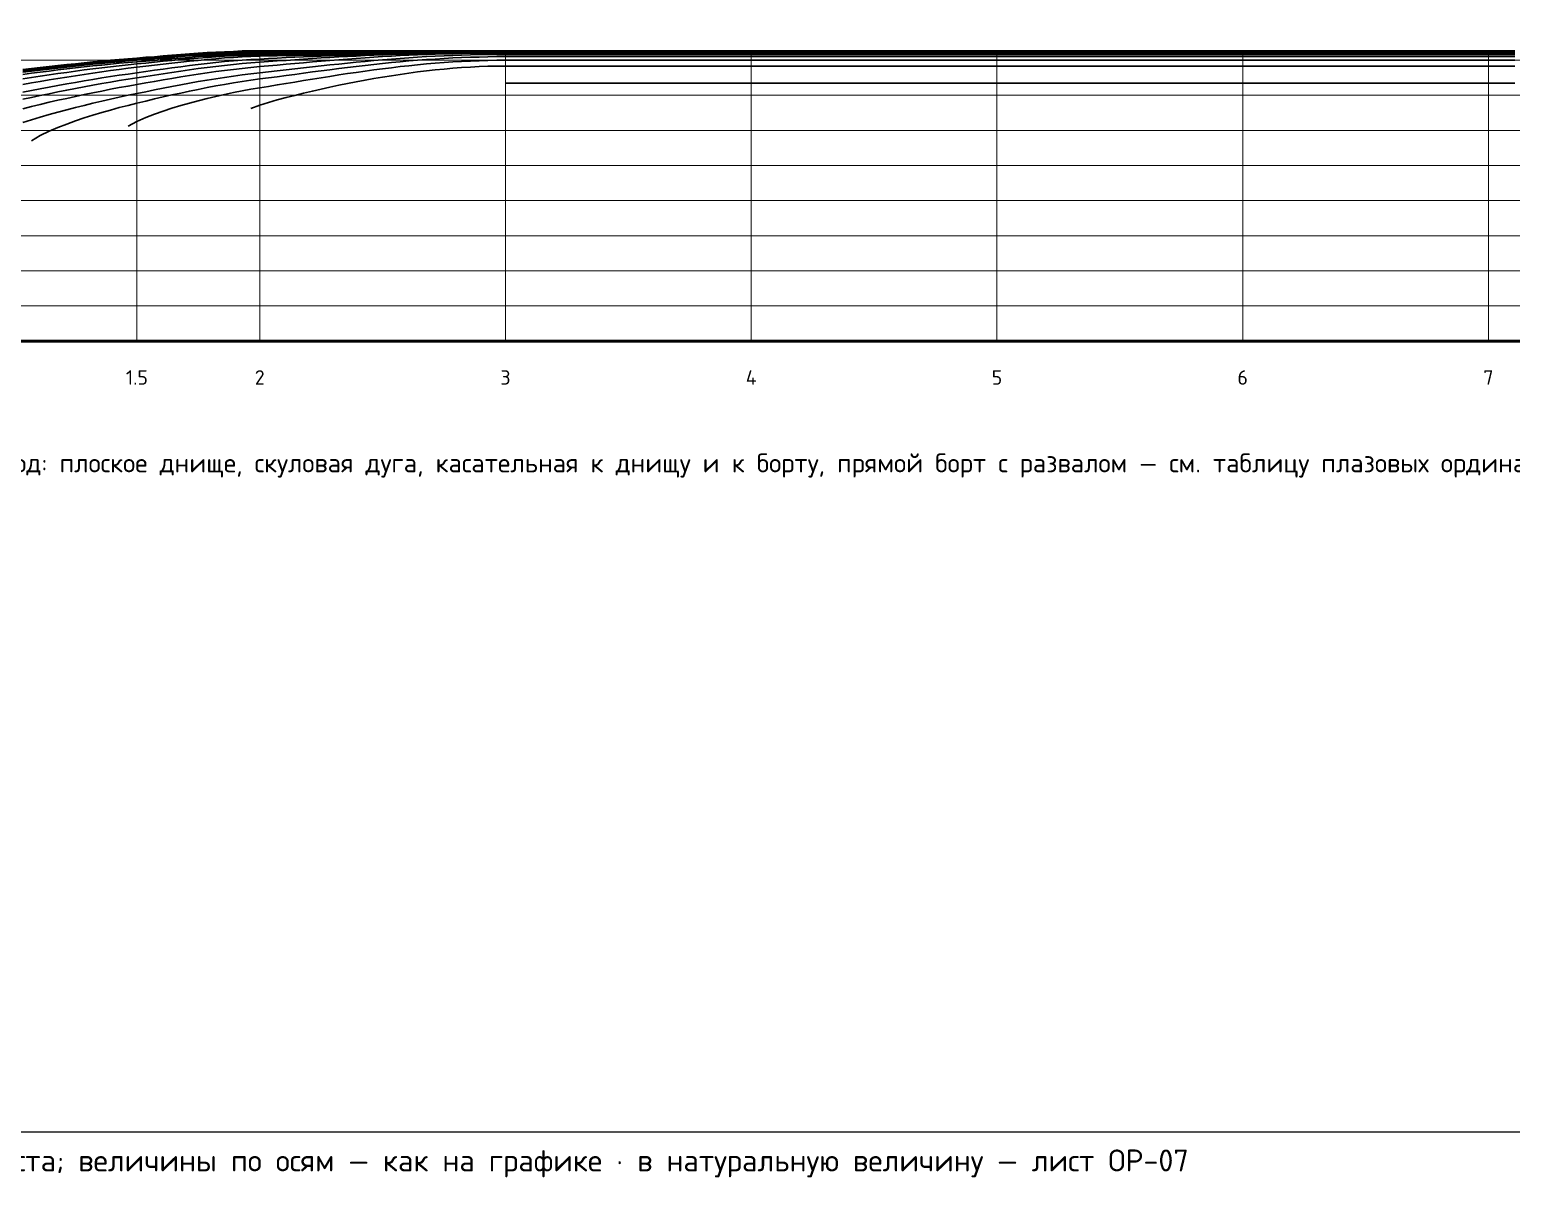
# Model space of a CAD drawing. Header units: millimetres. Extents: x 0 to 899, y -5 to 244.
# Drawn here: x 166.2 to 335.3, y -5.2 to 125.8 of the extents above; entities that cross this region are included whole.
import ezdxf
from ezdxf.enums import TextEntityAlignment as Align

# ---------------------------------------------------------------- set-up
doc = ezdxf.new("R2010")
doc.units = ezdxf.units.MM
for name, color, linetype in [('00_РАМКА', 7, 'Continuous'), ('01_ЛИНИИ', 7, 'Continuous'), ('04_ТЕКСТ', 7, 'Continuous')]:
    doc.layers.add(name, color=color, linetype=linetype)
doc.styles.add('ГОСТ', font='isocpeur.ttf')

msp = doc.modelspace()

# ---------------------------------------------------------------- linework, layer by layer
at = {"layer": '00_РАМКА'}
msp.add_lwpolyline([(0, 0), (899.16, 0), (899.16, 243.84), (0, 243.84)], close=True, dxfattribs=at)
at = {"layer": '01_ЛИНИИ', "color": 253, "lineweight": 13, "true_color": 0x9aa4b4}
for points in [[(136.42, 122.3), (697.11, 122.3)], [(136.42, 118.3), (697.11, 118.3)], [(136.42, 114.29), (697.11, 114.29)], [(136.42, 110.29), (697.11, 110.29)], [(136.42, 106.28), (697.11, 106.28)], [(136.42, 102.28), (697.11, 102.28)], [(136.42, 98.27), (697.11, 98.27)], [(136.42, 94.27), (697.11, 94.27)]]:
    msp.add_lwpolyline(points, dxfattribs=at)
at = {"layer": '01_ЛИНИИ', "color": 146, "lineweight": 30, "true_color": 0x1c5c8a}
for points in [[(165.46, 121.16), (166.46, 121.27), (167.46, 121.39), (168.46, 121.5), (169.46, 121.61), (170.47, 121.72), (171.47, 121.83), (172.47, 121.94), (173.47, 122.04), (174.47, 122.13), (175.47, 122.23), (176.47, 122.32), (177.47, 122.4), (178.48, 122.48), (179.48, 122.56), (180.48, 122.63), (181.48, 122.72), (182.48, 122.8), (183.48, 122.87), (184.48, 122.95), (185.48, 123.02), (186.49, 123.09), (187.49, 123.15), (188.49, 123.2), (189.49, 123.24), (190.49, 123.28), (191.49, 123.3), (192.49, 123.3), (193.49, 123.3), (194.5, 123.3), (195.5, 123.3), (196.5, 123.3), (197.5, 123.3), (198.5, 123.3), (199.5, 123.3), (200.5, 123.3), (201.5, 123.3), (202.5, 123.3), (203.51, 123.3), (204.51, 123.3), (205.51, 123.3), (206.51, 123.3), (207.51, 123.3), (208.51, 123.3), (209.51, 123.3), (210.51, 123.3), (211.52, 123.3), (212.52, 123.3), (213.52, 123.3), (214.52, 123.3), (215.52, 123.3), (216.52, 123.3), (217.52, 123.3), (218.52, 123.3), (219.53, 123.3), (220.53, 123.3), (221.53, 123.3), (222.53, 123.3), (223.53, 123.3), (224.53, 123.3), (225.53, 123.3), (226.53, 123.3), (227.54, 123.3), (228.54, 123.3), (229.54, 123.3), (230.54, 123.3), (231.54, 123.3), (232.54, 123.3), (233.54, 123.3), (234.54, 123.3), (235.55, 123.3), (236.55, 123.3), (237.55, 123.3), (238.55, 123.3), (239.55, 123.3), (240.55, 123.3), (241.55, 123.3), (242.55, 123.3), (243.55, 123.3), (244.56, 123.3), (245.56, 123.3), (246.56, 123.3), (247.56, 123.3), (248.56, 123.3), (249.56, 123.3), (250.56, 123.3), (251.56, 123.3), (252.57, 123.3), (253.57, 123.3), (254.57, 123.3), (255.57, 123.3), (256.57, 123.3), (257.57, 123.3), (258.57, 123.3), (259.57, 123.3), (260.58, 123.3), (261.58, 123.3), (262.58, 123.3), (263.58, 123.3), (264.58, 123.3), (265.58, 123.3), (266.58, 123.3), (267.58, 123.3), (268.59, 123.3), (269.59, 123.3), (270.59, 123.3), (271.59, 123.3), (272.59, 123.3), (273.59, 123.3), (274.59, 123.3), (275.59, 123.3), (276.6, 123.3), (277.6, 123.3), (278.6, 123.3), (279.6, 123.3), (280.6, 123.3), (281.6, 123.3), (282.6, 123.3), (283.6, 123.3), (284.6, 123.3), (285.61, 123.3), (286.61, 123.3), (287.61, 123.3), (288.61, 123.3), (289.61, 123.3), (290.61, 123.3), (291.61, 123.3), (292.61, 123.3), (293.62, 123.3), (294.62, 123.3), (295.62, 123.3), (296.62, 123.3), (297.62, 123.3), (298.62, 123.3), (299.62, 123.3), (300.62, 123.3), (301.63, 123.3), (302.63, 123.3), (303.63, 123.3), (304.63, 123.3), (305.63, 123.3), (306.63, 123.3), (307.63, 123.3), (308.63, 123.3), (309.64, 123.3), (310.64, 123.3), (311.64, 123.3), (312.64, 123.3), (313.64, 123.3), (314.64, 123.3), (315.64, 123.3), (316.64, 123.3), (317.65, 123.3), (318.65, 123.3), (319.65, 123.3), (320.65, 123.3), (321.65, 123.3), (322.65, 123.3), (323.65, 123.3), (324.65, 123.3), (325.65, 123.3), (326.66, 123.3), (327.66, 123.3), (328.66, 123.3), (329.66, 123.3), (330.66, 123.3), (331.66, 123.3), (332.66, 123.3), (333.66, 123.3), (334.67, 123.3), (335.67, 123.3)], [(165.46, 120.94), (166.46, 121.05), (167.46, 121.17), (168.46, 121.29), (169.46, 121.4), (170.47, 121.52), (171.47, 121.63), (172.47, 121.74), (173.47, 121.84), (174.47, 121.94), (175.47, 122.04), (176.47, 122.13), (177.47, 122.22), (178.48, 122.3), (179.48, 122.38), (180.48, 122.46), (181.48, 122.54), (182.48, 122.63), (183.48, 122.71), (184.48, 122.79), (185.48, 122.86), (186.49, 122.93), (187.49, 123), (188.49, 123.05), (189.49, 123.1), (190.49, 123.13), (191.49, 123.16), (192.49, 123.17), (193.49, 123.17), (194.5, 123.18), (195.5, 123.18), (196.5, 123.18), (197.5, 123.19), (198.5, 123.19), (199.5, 123.2), (200.5, 123.2), (201.5, 123.21), (202.5, 123.21), (203.51, 123.22), (204.51, 123.22), (205.51, 123.23), (206.51, 123.23), (207.51, 123.24), (208.51, 123.24), (209.51, 123.24), (210.51, 123.25), (211.52, 123.25), (212.52, 123.26), (213.52, 123.26), (214.52, 123.26), (215.52, 123.26), (216.52, 123.27), (217.52, 123.27), (218.52, 123.27), (219.53, 123.27), (220.53, 123.27), (221.53, 123.27), (222.53, 123.27), (223.53, 123.27), (224.53, 123.27), (225.53, 123.27), (226.53, 123.27), (227.54, 123.27), (228.54, 123.27), (229.54, 123.27), (230.54, 123.27), (231.54, 123.27), (232.54, 123.27), (233.54, 123.27), (234.54, 123.27), (235.55, 123.27), (236.55, 123.27), (237.55, 123.27), (238.55, 123.27), (239.55, 123.27), (240.55, 123.27), (241.55, 123.27), (242.55, 123.27), (243.55, 123.27), (244.56, 123.27), (245.56, 123.27), (246.56, 123.27), (247.56, 123.27), (248.56, 123.27), (249.56, 123.27), (250.56, 123.27), (251.56, 123.27), (252.57, 123.27), (253.57, 123.27), (254.57, 123.27), (255.57, 123.27), (256.57, 123.27), (257.57, 123.27), (258.57, 123.27), (259.57, 123.27), (260.58, 123.27), (261.58, 123.27), (262.58, 123.27), (263.58, 123.27), (264.58, 123.27), (265.58, 123.27), (266.58, 123.27), (267.58, 123.27), (268.59, 123.27), (269.59, 123.27), (270.59, 123.27), (271.59, 123.27), (272.59, 123.27), (273.59, 123.27), (274.59, 123.27), (275.59, 123.27), (276.6, 123.27), (277.6, 123.27), (278.6, 123.27), (279.6, 123.27), (280.6, 123.27), (281.6, 123.27), (282.6, 123.27), (283.6, 123.27), (284.6, 123.27), (285.61, 123.27), (286.61, 123.27), (287.61, 123.27), (288.61, 123.27), (289.61, 123.27), (290.61, 123.27), (291.61, 123.27), (292.61, 123.27), (293.62, 123.27), (294.62, 123.27), (295.62, 123.27), (296.62, 123.27), (297.62, 123.27), (298.62, 123.27), (299.62, 123.27), (300.62, 123.27), (301.63, 123.27), (302.63, 123.27), (303.63, 123.27), (304.63, 123.27), (305.63, 123.27), (306.63, 123.27), (307.63, 123.27), (308.63, 123.27), (309.64, 123.27), (310.64, 123.27), (311.64, 123.27), (312.64, 123.27), (313.64, 123.27), (314.64, 123.27), (315.64, 123.27), (316.64, 123.27), (317.65, 123.27), (318.65, 123.27), (319.65, 123.27), (320.65, 123.27), (321.65, 123.27), (322.65, 123.27), (323.65, 123.27), (324.65, 123.27), (325.65, 123.27), (326.66, 123.27), (327.66, 123.27), (328.66, 123.27), (329.66, 123.27), (330.66, 123.27), (331.66, 123.27), (332.66, 123.27), (333.66, 123.27), (334.67, 123.27), (335.67, 123.27)], [(165.46, 120.69), (166.46, 120.82), (167.46, 120.95), (168.46, 121.07), (169.46, 121.19), (170.47, 121.31), (171.47, 121.43), (172.47, 121.54), (173.47, 121.65), (174.47, 121.75), (175.47, 121.85), (176.47, 121.95), (177.47, 122.04), (178.48, 122.12), (179.48, 122.2), (180.48, 122.29), (181.48, 122.37), (182.48, 122.46), (183.48, 122.55), (184.48, 122.63), (185.48, 122.71), (186.49, 122.78), (187.49, 122.85), (188.49, 122.9), (189.49, 122.95), (190.49, 122.99), (191.49, 123.02), (192.49, 123.03), (193.49, 123.04), (194.5, 123.05), (195.5, 123.05), (196.5, 123.06), (197.5, 123.07), (198.5, 123.08), (199.5, 123.09), (200.5, 123.1), (201.5, 123.11), (202.5, 123.12), (203.51, 123.13), (204.51, 123.14), (205.51, 123.15), (206.51, 123.16), (207.51, 123.17), (208.51, 123.18), (209.51, 123.18), (210.51, 123.19), (211.52, 123.2), (212.52, 123.21), (213.52, 123.21), (214.52, 123.22), (215.52, 123.22), (216.52, 123.23), (217.52, 123.23), (218.52, 123.23), (219.53, 123.24), (220.53, 123.24), (221.53, 123.24), (222.53, 123.24), (223.53, 123.24), (224.53, 123.24), (225.53, 123.24), (226.53, 123.24), (227.54, 123.24), (228.54, 123.24), (229.54, 123.24), (230.54, 123.24), (231.54, 123.24), (232.54, 123.24), (233.54, 123.24), (234.54, 123.24), (235.55, 123.24), (236.55, 123.24), (237.55, 123.24), (238.55, 123.24), (239.55, 123.24), (240.55, 123.24), (241.55, 123.24), (242.55, 123.24), (243.55, 123.24), (244.56, 123.24), (245.56, 123.24), (246.56, 123.24), (247.56, 123.24), (248.56, 123.24), (249.56, 123.24), (250.56, 123.24), (251.56, 123.24), (252.57, 123.24), (253.57, 123.24), (254.57, 123.24), (255.57, 123.24), (256.57, 123.24), (257.57, 123.24), (258.57, 123.24), (259.57, 123.24), (260.58, 123.24), (261.58, 123.24), (262.58, 123.24), (263.58, 123.24), (264.58, 123.24), (265.58, 123.24), (266.58, 123.24), (267.58, 123.24), (268.59, 123.24), (269.59, 123.24), (270.59, 123.24), (271.59, 123.24), (272.59, 123.24), (273.59, 123.24), (274.59, 123.24), (275.59, 123.24), (276.6, 123.24), (277.6, 123.24), (278.6, 123.24), (279.6, 123.24), (280.6, 123.24), (281.6, 123.24), (282.6, 123.24), (283.6, 123.24), (284.6, 123.24), (285.61, 123.24), (286.61, 123.24), (287.61, 123.24), (288.61, 123.24), (289.61, 123.24), (290.61, 123.24), (291.61, 123.24), (292.61, 123.24), (293.62, 123.24), (294.62, 123.24), (295.62, 123.24), (296.62, 123.24), (297.62, 123.24), (298.62, 123.24), (299.62, 123.24), (300.62, 123.24), (301.63, 123.24), (302.63, 123.24), (303.63, 123.24), (304.63, 123.24), (305.63, 123.24), (306.63, 123.24), (307.63, 123.24), (308.63, 123.24), (309.64, 123.24), (310.64, 123.24), (311.64, 123.24), (312.64, 123.24), (313.64, 123.24), (314.64, 123.24), (315.64, 123.24), (316.64, 123.24), (317.65, 123.24), (318.65, 123.24), (319.65, 123.24), (320.65, 123.24), (321.65, 123.24), (322.65, 123.24), (323.65, 123.24), (324.65, 123.24), (325.65, 123.24), (326.66, 123.24), (327.66, 123.24), (328.66, 123.24), (329.66, 123.24), (330.66, 123.24), (331.66, 123.24), (332.66, 123.24), (333.66, 123.24), (334.67, 123.24), (335.67, 123.24)], [(165.46, 120.18), (166.46, 120.33), (167.46, 120.48), (168.46, 120.63), (169.46, 120.77), (170.47, 120.91), (171.47, 121.05), (172.47, 121.19), (173.47, 121.32), (174.47, 121.44), (175.47, 121.56), (176.47, 121.67), (177.47, 121.78), (178.48, 121.88), (179.48, 121.98), (180.48, 122.08), (181.48, 122.18), (182.48, 122.28), (183.48, 122.37), (184.48, 122.46), (185.48, 122.55), (186.49, 122.62), (187.49, 122.69), (188.49, 122.76), (189.49, 122.81), (190.49, 122.85), (191.49, 122.88), (192.49, 122.9), (193.49, 122.91), (194.5, 122.92), (195.5, 122.93), (196.5, 122.94), (197.5, 122.96), (198.5, 122.97), (199.5, 122.98), (200.5, 123), (201.5, 123.01), (202.5, 123.03), (203.51, 123.04), (204.51, 123.06), (205.51, 123.07), (206.51, 123.08), (207.51, 123.1), (208.51, 123.11), (209.51, 123.12), (210.51, 123.14), (211.52, 123.15), (212.52, 123.16), (213.52, 123.17), (214.52, 123.18), (215.52, 123.18), (216.52, 123.19), (217.52, 123.2), (218.52, 123.2), (219.53, 123.2), (220.53, 123.2), (221.53, 123.2), (222.53, 123.2), (223.53, 123.2), (224.53, 123.2), (225.53, 123.2), (226.53, 123.2), (227.54, 123.2), (228.54, 123.2), (229.54, 123.2), (230.54, 123.2), (231.54, 123.2), (232.54, 123.2), (233.54, 123.2), (234.54, 123.2), (235.55, 123.2), (236.55, 123.2), (237.55, 123.2), (238.55, 123.2), (239.55, 123.2), (240.55, 123.2), (241.55, 123.2), (242.55, 123.2), (243.55, 123.2), (244.56, 123.2), (245.56, 123.2), (246.56, 123.2), (247.56, 123.2), (248.56, 123.2), (249.56, 123.2), (250.56, 123.2), (251.56, 123.2), (252.57, 123.2), (253.57, 123.2), (254.57, 123.2), (255.57, 123.2), (256.57, 123.2), (257.57, 123.2), (258.57, 123.2), (259.57, 123.2), (260.58, 123.2), (261.58, 123.2), (262.58, 123.2), (263.58, 123.2), (264.58, 123.2), (265.58, 123.2), (266.58, 123.2), (267.58, 123.2), (268.59, 123.2), (269.59, 123.2), (270.59, 123.2), (271.59, 123.2), (272.59, 123.2), (273.59, 123.2), (274.59, 123.2), (275.59, 123.2), (276.6, 123.2), (277.6, 123.2), (278.6, 123.2), (279.6, 123.2), (280.6, 123.2), (281.6, 123.2), (282.6, 123.2), (283.6, 123.2), (284.6, 123.2), (285.61, 123.2), (286.61, 123.2), (287.61, 123.2), (288.61, 123.2), (289.61, 123.2), (290.61, 123.2), (291.61, 123.2), (292.61, 123.2), (293.62, 123.2), (294.62, 123.2), (295.62, 123.2), (296.62, 123.2), (297.62, 123.2), (298.62, 123.2), (299.62, 123.2), (300.62, 123.2), (301.63, 123.2), (302.63, 123.2), (303.63, 123.2), (304.63, 123.2), (305.63, 123.2), (306.63, 123.2), (307.63, 123.2), (308.63, 123.2), (309.64, 123.2), (310.64, 123.2), (311.64, 123.2), (312.64, 123.2), (313.64, 123.2), (314.64, 123.2), (315.64, 123.2), (316.64, 123.2), (317.65, 123.2), (318.65, 123.2), (319.65, 123.2), (320.65, 123.2), (321.65, 123.2), (322.65, 123.2), (323.65, 123.2), (324.65, 123.2), (325.65, 123.2), (326.66, 123.2), (327.66, 123.2), (328.66, 123.2), (329.66, 123.2), (330.66, 123.2), (331.66, 123.2), (332.66, 123.2), (333.66, 123.2), (334.67, 123.2), (335.67, 123.2)], [(165.46, 119.55), (166.46, 119.72), (167.46, 119.89), (168.46, 120.06), (169.46, 120.22), (170.47, 120.38), (171.47, 120.54), (172.47, 120.69), (173.47, 120.84), (174.47, 120.98), (175.47, 121.12), (176.47, 121.25), (177.47, 121.38), (178.48, 121.5), (179.48, 121.61), (180.48, 121.73), (181.48, 121.85), (182.48, 121.97), (183.48, 122.08), (184.48, 122.19), (185.48, 122.29), (186.49, 122.39), (187.49, 122.48), (188.49, 122.56), (189.49, 122.63), (190.49, 122.69), (191.49, 122.74), (192.49, 122.77), (193.49, 122.79), (194.5, 122.82), (195.5, 122.84), (196.5, 122.85), (197.5, 122.87), (198.5, 122.89), (199.5, 122.9), (200.5, 122.92), (201.5, 122.94), (202.5, 122.96), (203.51, 122.98), (204.51, 122.99), (205.51, 123.01), (206.51, 123.03), (207.51, 123.05), (208.51, 123.06), (209.51, 123.08), (210.51, 123.09), (211.52, 123.11), (212.52, 123.12), (213.52, 123.13), (214.52, 123.15), (215.52, 123.15), (216.52, 123.16), (217.52, 123.17), (218.52, 123.17), (219.53, 123.18), (220.53, 123.18), (221.53, 123.18), (222.53, 123.18), (223.53, 123.18), (224.53, 123.18), (225.53, 123.18), (226.53, 123.18), (227.54, 123.18), (228.54, 123.18), (229.54, 123.18), (230.54, 123.18), (231.54, 123.18), (232.54, 123.18), (233.54, 123.18), (234.54, 123.18), (235.55, 123.18), (236.55, 123.18), (237.55, 123.18), (238.55, 123.18), (239.55, 123.18), (240.55, 123.18), (241.55, 123.18), (242.55, 123.18), (243.55, 123.18), (244.56, 123.18), (245.56, 123.18), (246.56, 123.18), (247.56, 123.18), (248.56, 123.18), (249.56, 123.18), (250.56, 123.18), (251.56, 123.18), (252.57, 123.18), (253.57, 123.18), (254.57, 123.18), (255.57, 123.18), (256.57, 123.18), (257.57, 123.18), (258.57, 123.18), (259.57, 123.18), (260.58, 123.18), (261.58, 123.18), (262.58, 123.18), (263.58, 123.18), (264.58, 123.18), (265.58, 123.18), (266.58, 123.18), (267.58, 123.18), (268.59, 123.18), (269.59, 123.18), (270.59, 123.18), (271.59, 123.18), (272.59, 123.18), (273.59, 123.18), (274.59, 123.18), (275.59, 123.18), (276.6, 123.18), (277.6, 123.18), (278.6, 123.18), (279.6, 123.18), (280.6, 123.18), (281.6, 123.18), (282.6, 123.18), (283.6, 123.18), (284.6, 123.18), (285.61, 123.18), (286.61, 123.18), (287.61, 123.18), (288.61, 123.18), (289.61, 123.18), (290.61, 123.18), (291.61, 123.18), (292.61, 123.18), (293.62, 123.18), (294.62, 123.18), (295.62, 123.18), (296.62, 123.18), (297.62, 123.18), (298.62, 123.18), (299.62, 123.18), (300.62, 123.18), (301.63, 123.18), (302.63, 123.18), (303.63, 123.18), (304.63, 123.18), (305.63, 123.18), (306.63, 123.18), (307.63, 123.18), (308.63, 123.18), (309.64, 123.18), (310.64, 123.18), (311.64, 123.18), (312.64, 123.18), (313.64, 123.18), (314.64, 123.18), (315.64, 123.18), (316.64, 123.18), (317.65, 123.18), (318.65, 123.18), (319.65, 123.18), (320.65, 123.18), (321.65, 123.18), (322.65, 123.18), (323.65, 123.18), (324.65, 123.18), (325.65, 123.18), (326.66, 123.18), (327.66, 123.18), (328.66, 123.18), (329.66, 123.18), (330.66, 123.18), (331.66, 123.18), (332.66, 123.18), (333.66, 123.18), (334.67, 123.18), (335.67, 123.18)], [(165.46, 118.65), (166.46, 118.85), (167.46, 119.04), (168.46, 119.23), (169.46, 119.42), (170.47, 119.6), (171.47, 119.77), (172.47, 119.95), (173.47, 120.11), (174.47, 120.28), (175.47, 120.43), (176.47, 120.59), (177.47, 120.73), (178.48, 120.88), (179.48, 121.01), (180.48, 121.15), (181.48, 121.29), (182.48, 121.42), (183.48, 121.56), (184.48, 121.69), (185.48, 121.81), (186.49, 121.93), (187.49, 122.04), (188.49, 122.14), (189.49, 122.23), (190.49, 122.32), (191.49, 122.39), (192.49, 122.44), (193.49, 122.49), (194.5, 122.55), (195.5, 122.6), (196.5, 122.64), (197.5, 122.69), (198.5, 122.74), (199.5, 122.78), (200.5, 122.82), (201.5, 122.85), (202.5, 122.88), (203.51, 122.91), (204.51, 122.93), (205.51, 122.95), (206.51, 122.98), (207.51, 123), (208.51, 123.02), (209.51, 123.03), (210.51, 123.05), (211.52, 123.07), (212.52, 123.09), (213.52, 123.1), (214.52, 123.11), (215.52, 123.13), (216.52, 123.13), (217.52, 123.14), (218.52, 123.15), (219.53, 123.15), (220.53, 123.15), (221.53, 123.15), (222.53, 123.15), (223.53, 123.15), (224.53, 123.15), (225.53, 123.15), (226.53, 123.15), (227.54, 123.15), (228.54, 123.15), (229.54, 123.15), (230.54, 123.15), (231.54, 123.15), (232.54, 123.15), (233.54, 123.15), (234.54, 123.15), (235.55, 123.15), (236.55, 123.15), (237.55, 123.15), (238.55, 123.15), (239.55, 123.15), (240.55, 123.15), (241.55, 123.15), (242.55, 123.15), (243.55, 123.15), (244.56, 123.15), (245.56, 123.15), (246.56, 123.15), (247.56, 123.15), (248.56, 123.15), (249.56, 123.15), (250.56, 123.15), (251.56, 123.15), (252.57, 123.15), (253.57, 123.15), (254.57, 123.15), (255.57, 123.15), (256.57, 123.15), (257.57, 123.15), (258.57, 123.15), (259.57, 123.15), (260.58, 123.15), (261.58, 123.15), (262.58, 123.15), (263.58, 123.15), (264.58, 123.15), (265.58, 123.15), (266.58, 123.15), (267.58, 123.15), (268.59, 123.15), (269.59, 123.15), (270.59, 123.15), (271.59, 123.15), (272.59, 123.15), (273.59, 123.15), (274.59, 123.15), (275.59, 123.15), (276.6, 123.15), (277.6, 123.15), (278.6, 123.15), (279.6, 123.15), (280.6, 123.15), (281.6, 123.15), (282.6, 123.15), (283.6, 123.15), (284.6, 123.15), (285.61, 123.15), (286.61, 123.15), (287.61, 123.15), (288.61, 123.15), (289.61, 123.15), (290.61, 123.15), (291.61, 123.15), (292.61, 123.15), (293.62, 123.15), (294.62, 123.15), (295.62, 123.15), (296.62, 123.15), (297.62, 123.15), (298.62, 123.15), (299.62, 123.15), (300.62, 123.15), (301.63, 123.15), (302.63, 123.15), (303.63, 123.15), (304.63, 123.15), (305.63, 123.15), (306.63, 123.15), (307.63, 123.15), (308.63, 123.15), (309.64, 123.15), (310.64, 123.15), (311.64, 123.15), (312.64, 123.15), (313.64, 123.15), (314.64, 123.15), (315.64, 123.15), (316.64, 123.15), (317.65, 123.15), (318.65, 123.15), (319.65, 123.15), (320.65, 123.15), (321.65, 123.15), (322.65, 123.15), (323.65, 123.15), (324.65, 123.15), (325.65, 123.15), (326.66, 123.15), (327.66, 123.15), (328.66, 123.15), (329.66, 123.15), (330.66, 123.15), (331.66, 123.15), (332.66, 123.15), (333.66, 123.15), (334.67, 123.15), (335.67, 123.15)], [(165.46, 117.84), (166.46, 118.06), (167.46, 118.27), (168.46, 118.48), (169.46, 118.69), (170.47, 118.89), (171.47, 119.08), (172.47, 119.27), (173.47, 119.45), (174.47, 119.63), (175.47, 119.81), (176.47, 119.98), (177.47, 120.14), (178.48, 120.3), (179.48, 120.45), (180.48, 120.6), (181.48, 120.76), (182.48, 120.91), (183.48, 121.06), (184.48, 121.2), (185.48, 121.34), (186.49, 121.47), (187.49, 121.59), (188.49, 121.71), (189.49, 121.82), (190.49, 121.92), (191.49, 122.01), (192.49, 122.08), (193.49, 122.15), (194.5, 122.22), (195.5, 122.29), (196.5, 122.36), (197.5, 122.42), (198.5, 122.49), (199.5, 122.56), (200.5, 122.62), (201.5, 122.68), (202.5, 122.73), (203.51, 122.78), (204.51, 122.83), (205.51, 122.88), (206.51, 122.91), (207.51, 122.95), (208.51, 122.98), (209.51, 123), (210.51, 123.03), (211.52, 123.04), (212.52, 123.06), (213.52, 123.08), (214.52, 123.09), (215.52, 123.11), (216.52, 123.12), (217.52, 123.12), (218.52, 123.13), (219.53, 123.13), (220.53, 123.14), (221.53, 123.14), (222.53, 123.14), (223.53, 123.14), (224.53, 123.14), (225.53, 123.14), (226.53, 123.14), (227.54, 123.14), (228.54, 123.14), (229.54, 123.14), (230.54, 123.14), (231.54, 123.14), (232.54, 123.14), (233.54, 123.14), (234.54, 123.14), (235.55, 123.14), (236.55, 123.14), (237.55, 123.14), (238.55, 123.14), (239.55, 123.14), (240.55, 123.14), (241.55, 123.14), (242.55, 123.14), (243.55, 123.14), (244.56, 123.14), (245.56, 123.14), (246.56, 123.14), (247.56, 123.14), (248.56, 123.14), (249.56, 123.14), (250.56, 123.14), (251.56, 123.14), (252.57, 123.14), (253.57, 123.14), (254.57, 123.14), (255.57, 123.14), (256.57, 123.14), (257.57, 123.14), (258.57, 123.14), (259.57, 123.14), (260.58, 123.14), (261.58, 123.14), (262.58, 123.14), (263.58, 123.14), (264.58, 123.14), (265.58, 123.14), (266.58, 123.14), (267.58, 123.14), (268.59, 123.14), (269.59, 123.14), (270.59, 123.14), (271.59, 123.14), (272.59, 123.14), (273.59, 123.14), (274.59, 123.14), (275.59, 123.14), (276.6, 123.14), (277.6, 123.14), (278.6, 123.14), (279.6, 123.14), (280.6, 123.14), (281.6, 123.14), (282.6, 123.14), (283.6, 123.14), (284.6, 123.14), (285.61, 123.14), (286.61, 123.14), (287.61, 123.14), (288.61, 123.14), (289.61, 123.14), (290.61, 123.14), (291.61, 123.14), (292.61, 123.14), (293.62, 123.14), (294.62, 123.14), (295.62, 123.14), (296.62, 123.14), (297.62, 123.14), (298.62, 123.14), (299.62, 123.14), (300.62, 123.14), (301.63, 123.14), (302.63, 123.14), (303.63, 123.14), (304.63, 123.14), (305.63, 123.14), (306.63, 123.14), (307.63, 123.14), (308.63, 123.14), (309.64, 123.14), (310.64, 123.14), (311.64, 123.14), (312.64, 123.14), (313.64, 123.14), (314.64, 123.14), (315.64, 123.14), (316.64, 123.14), (317.65, 123.14), (318.65, 123.14), (319.65, 123.14), (320.65, 123.14), (321.65, 123.14), (322.65, 123.14), (323.65, 123.14), (324.65, 123.14), (325.65, 123.14), (326.66, 123.14), (327.66, 123.14), (328.66, 123.14), (329.66, 123.14), (330.66, 123.14), (331.66, 123.14), (332.66, 123.14), (333.66, 123.14), (334.67, 123.14), (335.67, 123.14)], [(165.46, 116.77), (166.46, 117.02), (167.46, 117.26), (168.46, 117.5), (169.46, 117.73), (170.47, 117.95), (171.47, 118.17), (172.47, 118.38), (173.47, 118.59), (174.47, 118.79), (175.47, 118.99), (176.47, 119.18), (177.47, 119.36), (178.48, 119.54), (179.48, 119.71), (180.48, 119.89), (181.48, 120.06), (182.48, 120.23), (183.48, 120.39), (184.48, 120.55), (185.48, 120.71), (186.49, 120.86), (187.49, 121), (188.49, 121.13), (189.49, 121.26), (190.49, 121.37), (191.49, 121.48), (192.49, 121.57), (193.49, 121.66), (194.5, 121.75), (195.5, 121.84), (196.5, 121.93), (197.5, 122.02), (198.5, 122.11), (199.5, 122.19), (200.5, 122.28), (201.5, 122.36), (202.5, 122.44), (203.51, 122.51), (204.51, 122.59), (205.51, 122.65), (206.51, 122.72), (207.51, 122.78), (208.51, 122.83), (209.51, 122.88), (210.51, 122.92), (211.52, 122.96), (212.52, 123), (213.52, 123.03), (214.52, 123.05), (215.52, 123.07), (216.52, 123.09), (217.52, 123.1), (218.52, 123.11), (219.53, 123.11), (220.53, 123.12), (221.53, 123.12), (222.53, 123.12), (223.53, 123.12), (224.53, 123.12), (225.53, 123.12), (226.53, 123.12), (227.54, 123.12), (228.54, 123.12), (229.54, 123.12), (230.54, 123.12), (231.54, 123.12), (232.54, 123.12), (233.54, 123.12), (234.54, 123.12), (235.55, 123.12), (236.55, 123.12), (237.55, 123.12), (238.55, 123.12), (239.55, 123.12), (240.55, 123.12), (241.55, 123.12), (242.55, 123.12), (243.55, 123.12), (244.56, 123.12), (245.56, 123.12), (246.56, 123.12), (247.56, 123.12), (248.56, 123.12), (249.56, 123.12), (250.56, 123.12), (251.56, 123.12), (252.57, 123.12), (253.57, 123.12), (254.57, 123.12), (255.57, 123.12), (256.57, 123.12), (257.57, 123.12), (258.57, 123.12), (259.57, 123.12), (260.58, 123.12), (261.58, 123.12), (262.58, 123.12), (263.58, 123.12), (264.58, 123.12), (265.58, 123.12), (266.58, 123.12), (267.58, 123.12), (268.59, 123.12), (269.59, 123.12), (270.59, 123.12), (271.59, 123.12), (272.59, 123.12), (273.59, 123.12), (274.59, 123.12), (275.59, 123.12), (276.6, 123.12), (277.6, 123.12), (278.6, 123.12), (279.6, 123.12), (280.6, 123.12), (281.6, 123.12), (282.6, 123.12), (283.6, 123.12), (284.6, 123.12), (285.61, 123.12), (286.61, 123.12), (287.61, 123.12), (288.61, 123.12), (289.61, 123.12), (290.61, 123.12), (291.61, 123.12), (292.61, 123.12), (293.62, 123.12), (294.62, 123.12), (295.62, 123.12), (296.62, 123.12), (297.62, 123.12), (298.62, 123.12), (299.62, 123.12), (300.62, 123.12), (301.63, 123.12), (302.63, 123.12), (303.63, 123.12), (304.63, 123.12), (305.63, 123.12), (306.63, 123.12), (307.63, 123.12), (308.63, 123.12), (309.64, 123.12), (310.64, 123.12), (311.64, 123.12), (312.64, 123.12), (313.64, 123.12), (314.64, 123.12), (315.64, 123.12), (316.64, 123.12), (317.65, 123.12), (318.65, 123.12), (319.65, 123.12), (320.65, 123.12), (321.65, 123.12), (322.65, 123.12), (323.65, 123.12), (324.65, 123.12), (325.65, 123.12), (326.66, 123.12), (327.66, 123.12), (328.66, 123.12), (329.66, 123.12), (330.66, 123.12), (331.66, 123.12), (332.66, 123.12), (333.66, 123.12), (334.67, 123.12), (335.67, 123.12)], [(165.46, 115.18), (166.46, 115.5), (167.46, 115.8), (168.46, 116.09), (169.46, 116.37), (170.47, 116.64), (171.47, 116.9), (172.47, 117.15), (173.47, 117.4), (174.47, 117.63), (175.47, 117.86), (176.47, 118.09), (177.47, 118.3), (178.48, 118.51), (179.48, 118.71), (180.48, 118.91), (181.48, 119.11), (182.48, 119.3), (183.48, 119.49), (184.48, 119.68), (185.48, 119.86), (186.49, 120.03), (187.49, 120.19), (188.49, 120.35), (189.49, 120.49), (190.49, 120.63), (191.49, 120.76), (192.49, 120.87), (193.49, 120.98), (194.5, 121.09), (195.5, 121.2), (196.5, 121.32), (197.5, 121.43), (198.5, 121.54), (199.5, 121.65), (200.5, 121.76), (201.5, 121.87), (202.5, 121.97), (203.51, 122.07), (204.51, 122.17), (205.51, 122.26), (206.51, 122.35), (207.51, 122.43), (208.51, 122.51), (209.51, 122.58), (210.51, 122.65), (211.52, 122.71), (212.52, 122.76), (213.52, 122.81), (214.52, 122.85), (215.52, 122.89), (216.52, 122.91), (217.52, 122.94), (218.52, 122.95), (219.53, 122.96), (220.53, 122.97), (221.53, 122.97), (222.53, 122.97), (223.53, 122.97), (224.53, 122.97), (225.53, 122.97), (226.53, 122.97), (227.54, 122.97), (228.54, 122.97), (229.54, 122.97), (230.54, 122.97), (231.54, 122.97), (232.54, 122.97), (233.54, 122.97), (234.54, 122.97), (235.55, 122.97), (236.55, 122.97), (237.55, 122.97), (238.55, 122.97), (239.55, 122.97), (240.55, 122.97), (241.55, 122.97), (242.55, 122.97), (243.55, 122.97), (244.56, 122.97), (245.56, 122.97), (246.56, 122.97), (247.56, 122.97), (248.56, 122.97), (249.56, 122.97), (250.56, 122.97), (251.56, 122.97), (252.57, 122.97), (253.57, 122.97), (254.57, 122.97), (255.57, 122.97), (256.57, 122.97), (257.57, 122.97), (258.57, 122.97), (259.57, 122.97), (260.58, 122.97), (261.58, 122.97), (262.58, 122.97), (263.58, 122.97), (264.58, 122.97), (265.58, 122.97), (266.58, 122.97), (267.58, 122.97), (268.59, 122.97), (269.59, 122.97), (270.59, 122.97), (271.59, 122.97), (272.59, 122.97), (273.59, 122.97), (274.59, 122.97), (275.59, 122.97), (276.6, 122.97), (277.6, 122.97), (278.6, 122.97), (279.6, 122.97), (280.6, 122.97), (281.6, 122.97), (282.6, 122.97), (283.6, 122.97), (284.6, 122.97), (285.61, 122.97), (286.61, 122.97), (287.61, 122.97), (288.61, 122.97), (289.61, 122.97), (290.61, 122.97), (291.61, 122.97), (292.61, 122.97), (293.62, 122.97), (294.62, 122.97), (295.62, 122.97), (296.62, 122.97), (297.62, 122.97), (298.62, 122.97), (299.62, 122.97), (300.62, 122.97), (301.63, 122.97), (302.63, 122.97), (303.63, 122.97), (304.63, 122.97), (305.63, 122.97), (306.63, 122.97), (307.63, 122.97), (308.63, 122.97), (309.64, 122.97), (310.64, 122.97), (311.64, 122.97), (312.64, 122.97), (313.64, 122.97), (314.64, 122.97), (315.64, 122.97), (316.64, 122.97), (317.65, 122.97), (318.65, 122.97), (319.65, 122.97), (320.65, 122.97), (321.65, 122.97), (322.65, 122.97), (323.65, 122.97), (324.65, 122.97), (325.65, 122.97), (326.66, 122.97), (327.66, 122.97), (328.66, 122.97), (329.66, 122.97), (330.66, 122.97), (331.66, 122.97), (332.66, 122.97), (333.66, 122.97), (334.67, 122.97), (335.67, 122.97)], [(166.46, 113.09), (167.46, 113.71), (168.46, 114.2), (169.46, 114.63), (170.47, 115.02), (171.47, 115.38), (172.47, 115.71), (173.47, 116.03), (174.47, 116.33), (175.47, 116.62), (176.47, 116.89), (177.47, 117.15), (178.48, 117.4), (179.48, 117.64), (180.48, 117.88), (181.48, 118.11), (182.48, 118.34), (183.48, 118.56), (184.48, 118.78), (185.48, 118.98), (186.49, 119.18), (187.49, 119.37), (188.49, 119.55), (189.49, 119.72), (190.49, 119.88), (191.49, 120.02), (192.49, 120.16), (193.49, 120.29), (194.5, 120.42), (195.5, 120.55), (196.5, 120.69), (197.5, 120.82), (198.5, 120.96), (199.5, 121.09), (200.5, 121.22), (201.5, 121.35), (202.5, 121.47), (203.51, 121.59), (204.51, 121.71), (205.51, 121.82), (206.51, 121.93), (207.51, 122.03), (208.51, 122.13), (209.51, 122.22), (210.51, 122.3), (211.52, 122.37), (212.52, 122.44), (213.52, 122.51), (214.52, 122.56), (215.52, 122.61), (216.52, 122.64), (217.52, 122.67), (218.52, 122.7), (219.53, 122.71), (220.53, 122.71), (221.53, 122.71), (222.53, 122.71), (223.53, 122.71), (224.53, 122.71), (225.53, 122.71), (226.53, 122.71), (227.54, 122.71), (228.54, 122.71), (229.54, 122.71), (230.54, 122.71), (231.54, 122.71), (232.54, 122.71), (233.54, 122.71), (234.54, 122.71), (235.55, 122.71), (236.55, 122.71), (237.55, 122.71), (238.55, 122.71), (239.55, 122.71), (240.55, 122.71), (241.55, 122.71), (242.55, 122.71), (243.55, 122.71), (244.56, 122.71), (245.56, 122.71), (246.56, 122.71), (247.56, 122.71), (248.56, 122.71), (249.56, 122.71), (250.56, 122.71), (251.56, 122.71), (252.57, 122.71), (253.57, 122.71), (254.57, 122.71), (255.57, 122.71), (256.57, 122.71), (257.57, 122.71), (258.57, 122.71), (259.57, 122.71), (260.58, 122.71), (261.58, 122.71), (262.58, 122.71), (263.58, 122.71), (264.58, 122.71), (265.58, 122.71), (266.58, 122.71), (267.58, 122.71), (268.59, 122.71), (269.59, 122.71), (270.59, 122.71), (271.59, 122.71), (272.59, 122.71), (273.59, 122.71), (274.59, 122.71), (275.59, 122.71), (276.6, 122.71), (277.6, 122.71), (278.6, 122.71), (279.6, 122.71), (280.6, 122.71), (281.6, 122.71), (282.6, 122.71), (283.6, 122.71), (284.6, 122.71), (285.61, 122.71), (286.61, 122.71), (287.61, 122.71), (288.61, 122.71), (289.61, 122.71), (290.61, 122.71), (291.61, 122.71), (292.61, 122.71), (293.62, 122.71), (294.62, 122.71), (295.62, 122.71), (296.62, 122.71), (297.62, 122.71), (298.62, 122.71), (299.62, 122.71), (300.62, 122.71), (301.63, 122.71), (302.63, 122.71), (303.63, 122.71), (304.63, 122.71), (305.63, 122.71), (306.63, 122.71), (307.63, 122.71), (308.63, 122.71), (309.64, 122.71), (310.64, 122.71), (311.64, 122.71), (312.64, 122.71), (313.64, 122.71), (314.64, 122.71), (315.64, 122.71), (316.64, 122.71), (317.65, 122.71), (318.65, 122.71), (319.65, 122.71), (320.65, 122.71), (321.65, 122.71), (322.65, 122.71), (323.65, 122.71), (324.65, 122.71), (325.65, 122.71), (326.66, 122.71), (327.66, 122.71), (328.66, 122.71), (329.66, 122.71), (330.66, 122.71), (331.66, 122.71), (332.66, 122.71), (333.66, 122.71), (334.67, 122.71), (335.67, 122.71)], [(177.47, 114.76), (178.48, 115.32), (179.48, 115.75), (180.48, 116.14), (181.48, 116.49), (182.48, 116.82), (183.48, 117.12), (184.48, 117.41), (185.48, 117.68), (186.49, 117.93), (187.49, 118.17), (188.49, 118.4), (189.49, 118.61), (190.49, 118.81), (191.49, 118.99), (192.49, 119.16), (193.49, 119.32), (194.5, 119.48), (195.5, 119.65), (196.5, 119.81), (197.5, 119.98), (198.5, 120.14), (199.5, 120.3), (200.5, 120.46), (201.5, 120.62), (202.5, 120.77), (203.51, 120.92), (204.51, 121.06), (205.51, 121.2), (206.51, 121.33), (207.51, 121.45), (208.51, 121.57), (209.51, 121.68), (210.51, 121.78), (211.52, 121.88), (212.52, 121.96), (213.52, 122.04), (214.52, 122.11), (215.52, 122.17), (216.52, 122.21), (217.52, 122.25), (218.52, 122.28), (219.53, 122.3), (220.53, 122.3), (221.53, 122.3), (222.53, 122.3), (223.53, 122.3), (224.53, 122.3), (225.53, 122.3), (226.53, 122.3), (227.54, 122.3), (228.54, 122.3), (229.54, 122.3), (230.54, 122.3), (231.54, 122.3), (232.54, 122.3), (233.54, 122.3), (234.54, 122.3), (235.55, 122.3), (236.55, 122.3), (237.55, 122.3), (238.55, 122.3), (239.55, 122.3), (240.55, 122.3), (241.55, 122.3), (242.55, 122.3), (243.55, 122.3), (244.56, 122.3), (245.56, 122.3), (246.56, 122.3), (247.56, 122.3), (248.56, 122.3), (249.56, 122.3), (250.56, 122.3), (251.56, 122.3), (252.57, 122.3), (253.57, 122.3), (254.57, 122.3), (255.57, 122.3), (256.57, 122.3), (257.57, 122.3), (258.57, 122.3), (259.57, 122.3), (260.58, 122.3), (261.58, 122.3), (262.58, 122.3), (263.58, 122.3), (264.58, 122.3), (265.58, 122.3), (266.58, 122.3), (267.58, 122.3), (268.59, 122.3), (269.59, 122.3), (270.59, 122.3), (271.59, 122.3), (272.59, 122.3), (273.59, 122.3), (274.59, 122.3), (275.59, 122.3), (276.6, 122.3), (277.6, 122.3), (278.6, 122.3), (279.6, 122.3), (280.6, 122.3), (281.6, 122.3), (282.6, 122.3), (283.6, 122.3), (284.6, 122.3), (285.61, 122.3), (286.61, 122.3), (287.61, 122.3), (288.61, 122.3), (289.61, 122.3), (290.61, 122.3), (291.61, 122.3), (292.61, 122.3), (293.62, 122.3), (294.62, 122.3), (295.62, 122.3), (296.62, 122.3), (297.62, 122.3), (298.62, 122.3), (299.62, 122.3), (300.62, 122.3), (301.63, 122.3), (302.63, 122.3), (303.63, 122.3), (304.63, 122.3), (305.63, 122.3), (306.63, 122.3), (307.63, 122.3), (308.63, 122.3), (309.64, 122.3), (310.64, 122.3), (311.64, 122.3), (312.64, 122.3), (313.64, 122.3), (314.64, 122.3), (315.64, 122.3), (316.64, 122.3), (317.65, 122.3), (318.65, 122.3), (319.65, 122.3), (320.65, 122.3), (321.65, 122.3), (322.65, 122.3), (323.65, 122.3), (324.65, 122.3), (325.65, 122.3), (326.66, 122.3), (327.66, 122.3), (328.66, 122.3), (329.66, 122.3), (330.66, 122.3), (331.66, 122.3), (332.66, 122.3), (333.66, 122.3), (334.67, 122.3), (335.67, 122.3)], [(191.49, 116.79), (192.49, 117.17), (193.49, 117.48), (194.5, 117.77), (195.5, 118.04), (196.5, 118.29), (197.5, 118.54), (198.5, 118.78), (199.5, 119), (200.5, 119.23), (201.5, 119.44), (202.5, 119.64), (203.51, 119.84), (204.51, 120.03), (205.51, 120.21), (206.51, 120.38), (207.51, 120.54), (208.51, 120.69), (209.51, 120.83), (210.51, 120.97), (211.52, 121.09), (212.52, 121.2), (213.52, 121.3), (214.52, 121.38), (215.52, 121.46), (216.52, 121.52), (217.52, 121.57), (218.52, 121.61), (219.53, 121.63), (220.53, 121.64), (221.53, 121.64), (222.53, 121.64), (223.53, 121.64), (224.53, 121.64), (225.53, 121.64), (226.53, 121.64), (227.54, 121.64), (228.54, 121.64), (229.54, 121.64), (230.54, 121.64), (231.54, 121.64), (232.54, 121.64), (233.54, 121.64), (234.54, 121.64), (235.55, 121.64), (236.55, 121.64), (237.55, 121.64), (238.55, 121.64), (239.55, 121.64), (240.55, 121.64), (241.55, 121.64), (242.55, 121.64), (243.55, 121.64), (244.56, 121.64), (245.56, 121.64), (246.56, 121.64), (247.56, 121.64), (248.56, 121.64), (249.56, 121.64), (250.56, 121.64), (251.56, 121.64), (252.57, 121.64), (253.57, 121.64), (254.57, 121.64), (255.57, 121.64), (256.57, 121.64), (257.57, 121.64), (258.57, 121.64), (259.57, 121.64), (260.58, 121.64), (261.58, 121.64), (262.58, 121.64), (263.58, 121.64), (264.58, 121.64), (265.58, 121.64), (266.58, 121.64), (267.58, 121.64), (268.59, 121.64), (269.59, 121.64), (270.59, 121.64), (271.59, 121.64), (272.59, 121.64), (273.59, 121.64), (274.59, 121.64), (275.59, 121.64), (276.6, 121.64), (277.6, 121.64), (278.6, 121.64), (279.6, 121.64), (280.6, 121.64), (281.6, 121.64), (282.6, 121.64), (283.6, 121.64), (284.6, 121.64), (285.61, 121.64), (286.61, 121.64), (287.61, 121.64), (288.61, 121.64), (289.61, 121.64), (290.61, 121.64), (291.61, 121.64), (292.61, 121.64), (293.62, 121.64), (294.62, 121.64), (295.62, 121.64), (296.62, 121.64), (297.62, 121.64), (298.62, 121.64), (299.62, 121.64), (300.62, 121.64), (301.63, 121.64), (302.63, 121.64), (303.63, 121.64), (304.63, 121.64), (305.63, 121.64), (306.63, 121.64), (307.63, 121.64), (308.63, 121.64), (309.64, 121.64), (310.64, 121.64), (311.64, 121.64), (312.64, 121.64), (313.64, 121.64), (314.64, 121.64), (315.64, 121.64), (316.64, 121.64), (317.65, 121.64), (318.65, 121.64), (319.65, 121.64), (320.65, 121.64), (321.65, 121.64), (322.65, 121.64), (323.65, 121.64), (324.65, 121.64), (325.65, 121.64), (326.66, 121.64), (327.66, 121.64), (328.66, 121.64), (329.66, 121.64), (330.66, 121.64), (331.66, 121.64), (332.66, 121.64), (333.66, 121.64), (334.67, 121.64), (335.67, 121.64)], [(220.53, 119.7), (221.53, 119.7), (222.53, 119.7), (223.53, 119.7), (224.53, 119.7), (225.53, 119.7), (226.53, 119.7), (227.54, 119.7), (228.54, 119.7), (229.54, 119.7), (230.54, 119.7), (231.54, 119.7), (232.54, 119.7), (233.54, 119.7), (234.54, 119.7), (235.55, 119.7), (236.55, 119.7), (237.55, 119.7), (238.55, 119.7), (239.55, 119.7), (240.55, 119.7), (241.55, 119.7), (242.55, 119.7), (243.55, 119.7), (244.56, 119.7), (245.56, 119.7), (246.56, 119.7), (247.56, 119.7), (248.56, 119.7), (249.56, 119.7), (250.56, 119.7), (251.56, 119.7), (252.57, 119.7), (253.57, 119.7), (254.57, 119.7), (255.57, 119.7), (256.57, 119.7), (257.57, 119.7), (258.57, 119.7), (259.57, 119.7), (260.58, 119.7), (261.58, 119.7), (262.58, 119.7), (263.58, 119.7), (264.58, 119.7), (265.58, 119.7), (266.58, 119.7), (267.58, 119.7), (268.59, 119.7), (269.59, 119.7), (270.59, 119.7), (271.59, 119.7), (272.59, 119.7), (273.59, 119.7), (274.59, 119.7), (275.59, 119.7), (276.6, 119.7), (277.6, 119.7), (278.6, 119.7), (279.6, 119.7), (280.6, 119.7), (281.6, 119.7), (282.6, 119.7), (283.6, 119.7), (284.6, 119.7), (285.61, 119.7), (286.61, 119.7), (287.61, 119.7), (288.61, 119.7), (289.61, 119.7), (290.61, 119.7), (291.61, 119.7), (292.61, 119.7), (293.62, 119.7), (294.62, 119.7), (295.62, 119.7), (296.62, 119.7), (297.62, 119.7), (298.62, 119.7), (299.62, 119.7), (300.62, 119.7), (301.63, 119.7), (302.63, 119.7), (303.63, 119.7), (304.63, 119.7), (305.63, 119.7), (306.63, 119.7), (307.63, 119.7), (308.63, 119.7), (309.64, 119.7), (310.64, 119.7), (311.64, 119.7), (312.64, 119.7), (313.64, 119.7), (314.64, 119.7), (315.64, 119.7), (316.64, 119.7), (317.65, 119.7), (318.65, 119.7), (319.65, 119.7), (320.65, 119.7), (321.65, 119.7), (322.65, 119.7), (323.65, 119.7), (324.65, 119.7), (325.65, 119.7), (326.66, 119.7), (327.66, 119.7), (328.66, 119.7), (329.66, 119.7), (330.66, 119.7), (331.66, 119.7), (332.66, 119.7), (333.66, 119.7), (334.67, 119.7), (335.67, 119.7)]]:
    msp.add_lwpolyline(points, dxfattribs=at)
at = {"layer": '01_ЛИНИИ', "color": 179, "lineweight": 53, "true_color": 0x16202f}
msp.add_lwpolyline([(165.46, 121.16), (166.46, 121.27), (167.46, 121.39), (168.46, 121.5), (169.46, 121.61), (170.47, 121.72), (171.47, 121.83), (172.47, 121.94), (173.47, 122.04), (174.47, 122.13), (175.47, 122.23), (176.47, 122.32), (177.47, 122.4), (178.48, 122.48), (179.48, 122.56), (180.48, 122.63), (181.48, 122.72), (182.48, 122.8), (183.48, 122.87), (184.48, 122.95), (185.48, 123.02), (186.49, 123.09), (187.49, 123.15), (188.49, 123.2), (189.49, 123.24), (190.49, 123.28), (191.49, 123.3), (192.49, 123.3), (193.49, 123.3), (194.5, 123.3), (195.5, 123.3), (196.5, 123.3), (197.5, 123.3), (198.5, 123.3), (199.5, 123.3), (200.5, 123.3), (201.5, 123.3), (202.5, 123.3), (203.51, 123.3), (204.51, 123.3), (205.51, 123.3), (206.51, 123.3), (207.51, 123.3), (208.51, 123.3), (209.51, 123.3), (210.51, 123.3), (211.52, 123.3), (212.52, 123.3), (213.52, 123.3), (214.52, 123.3), (215.52, 123.3), (216.52, 123.3), (217.52, 123.3), (218.52, 123.3), (219.53, 123.3), (220.53, 123.3), (221.53, 123.3), (222.53, 123.3), (223.53, 123.3), (224.53, 123.3), (225.53, 123.3), (226.53, 123.3), (227.54, 123.3), (228.54, 123.3), (229.54, 123.3), (230.54, 123.3), (231.54, 123.3), (232.54, 123.3), (233.54, 123.3), (234.54, 123.3), (235.55, 123.3), (236.55, 123.3), (237.55, 123.3), (238.55, 123.3), (239.55, 123.3), (240.55, 123.3), (241.55, 123.3), (242.55, 123.3), (243.55, 123.3), (244.56, 123.3), (245.56, 123.3), (246.56, 123.3), (247.56, 123.3), (248.56, 123.3), (249.56, 123.3), (250.56, 123.3), (251.56, 123.3), (252.57, 123.3), (253.57, 123.3), (254.57, 123.3), (255.57, 123.3), (256.57, 123.3), (257.57, 123.3), (258.57, 123.3), (259.57, 123.3), (260.58, 123.3), (261.58, 123.3), (262.58, 123.3), (263.58, 123.3), (264.58, 123.3), (265.58, 123.3), (266.58, 123.3), (267.58, 123.3), (268.59, 123.3), (269.59, 123.3), (270.59, 123.3), (271.59, 123.3), (272.59, 123.3), (273.59, 123.3), (274.59, 123.3), (275.59, 123.3), (276.6, 123.3), (277.6, 123.3), (278.6, 123.3), (279.6, 123.3), (280.6, 123.3), (281.6, 123.3), (282.6, 123.3), (283.6, 123.3), (284.6, 123.3), (285.61, 123.3), (286.61, 123.3), (287.61, 123.3), (288.61, 123.3), (289.61, 123.3), (290.61, 123.3), (291.61, 123.3), (292.61, 123.3), (293.62, 123.3), (294.62, 123.3), (295.62, 123.3), (296.62, 123.3), (297.62, 123.3), (298.62, 123.3), (299.62, 123.3), (300.62, 123.3), (301.63, 123.3), (302.63, 123.3), (303.63, 123.3), (304.63, 123.3), (305.63, 123.3), (306.63, 123.3), (307.63, 123.3), (308.63, 123.3), (309.64, 123.3), (310.64, 123.3), (311.64, 123.3), (312.64, 123.3), (313.64, 123.3), (314.64, 123.3), (315.64, 123.3), (316.64, 123.3), (317.65, 123.3), (318.65, 123.3), (319.65, 123.3), (320.65, 123.3), (321.65, 123.3), (322.65, 123.3), (323.65, 123.3), (324.65, 123.3), (325.65, 123.3), (326.66, 123.3), (327.66, 123.3), (328.66, 123.3), (329.66, 123.3), (330.66, 123.3), (331.66, 123.3), (332.66, 123.3), (333.66, 123.3), (334.67, 123.3), (335.67, 123.3)], dxfattribs=at)
at = {"layer": '01_ЛИНИИ', "color": 253, "lineweight": 18, "true_color": 0x9aa4b4}
for points in [[(178.48, 90.26), (178.48, 122.48)], [(192.49, 90.26), (192.49, 123.3)], [(220.53, 90.26), (220.53, 123.3)], [(248.56, 90.26), (248.56, 123.3)], [(276.6, 90.26), (276.6, 123.3)], [(304.63, 90.26), (304.63, 123.3)], [(332.66, 90.26), (332.66, 123.3)]]:
    msp.add_lwpolyline(points, dxfattribs=at)
at = {"layer": '01_ЛИНИИ', "color": 179, "lineweight": 50, "true_color": 0x16202f}
msp.add_lwpolyline([(136.42, 90.26), (697.11, 90.26)], dxfattribs=at)

# ---------------------------------------------------------------- texts
at = {"layer": '00_РАМКА', "style": 'ГОСТ'}
msp.add_text('«Волжский Горизонт» · теоретический чертёж (три проекции) · лист 899 × 244 мм, 1 мм = 1 мм листа; величины по осям — как на графике · в натуральную величину — лист ОР-07', height=2.5, dxfattribs=at).set_placement((2, -4.5))
at = {"layer": '04_ТЕКСТ', "color": 179, "true_color": 0x16202f, "style": 'ГОСТ'}
for s, height, p in [('1.5', 1.651, (178.48, 86.1)), ('2', 1.65, (192.49, 86.1)), ('3', 1.65, (220.53, 86.1)), ('4', 1.65, (248.56, 86.1)), ('5', 1.65, (276.6, 86.1)), ('6', 1.65, (304.63, 86.1)), ('7', 1.65, (332.66, 86.1))]:
    msp.add_text(s, height=height, dxfattribs=at).set_placement(p, align=Align.MIDDLE_CENTER)
at = {"layer": '04_ТЕКСТ', "color": 157, "true_color": 0x56627a, "style": 'ГОСТ'}
msp.add_text('Обвод: плоское днище, скуловая дуга, касательная к днищу и к борту, прямой борт с развалом — см. таблицу плазовых ординат. Штриховая линия на боку суть верхняя кромка фальшборта.', height=2.159, dxfattribs=at).set_placement((291.49, 76.35), align=Align.MIDDLE_CENTER)

doc.saveas('drawing.dxf')
